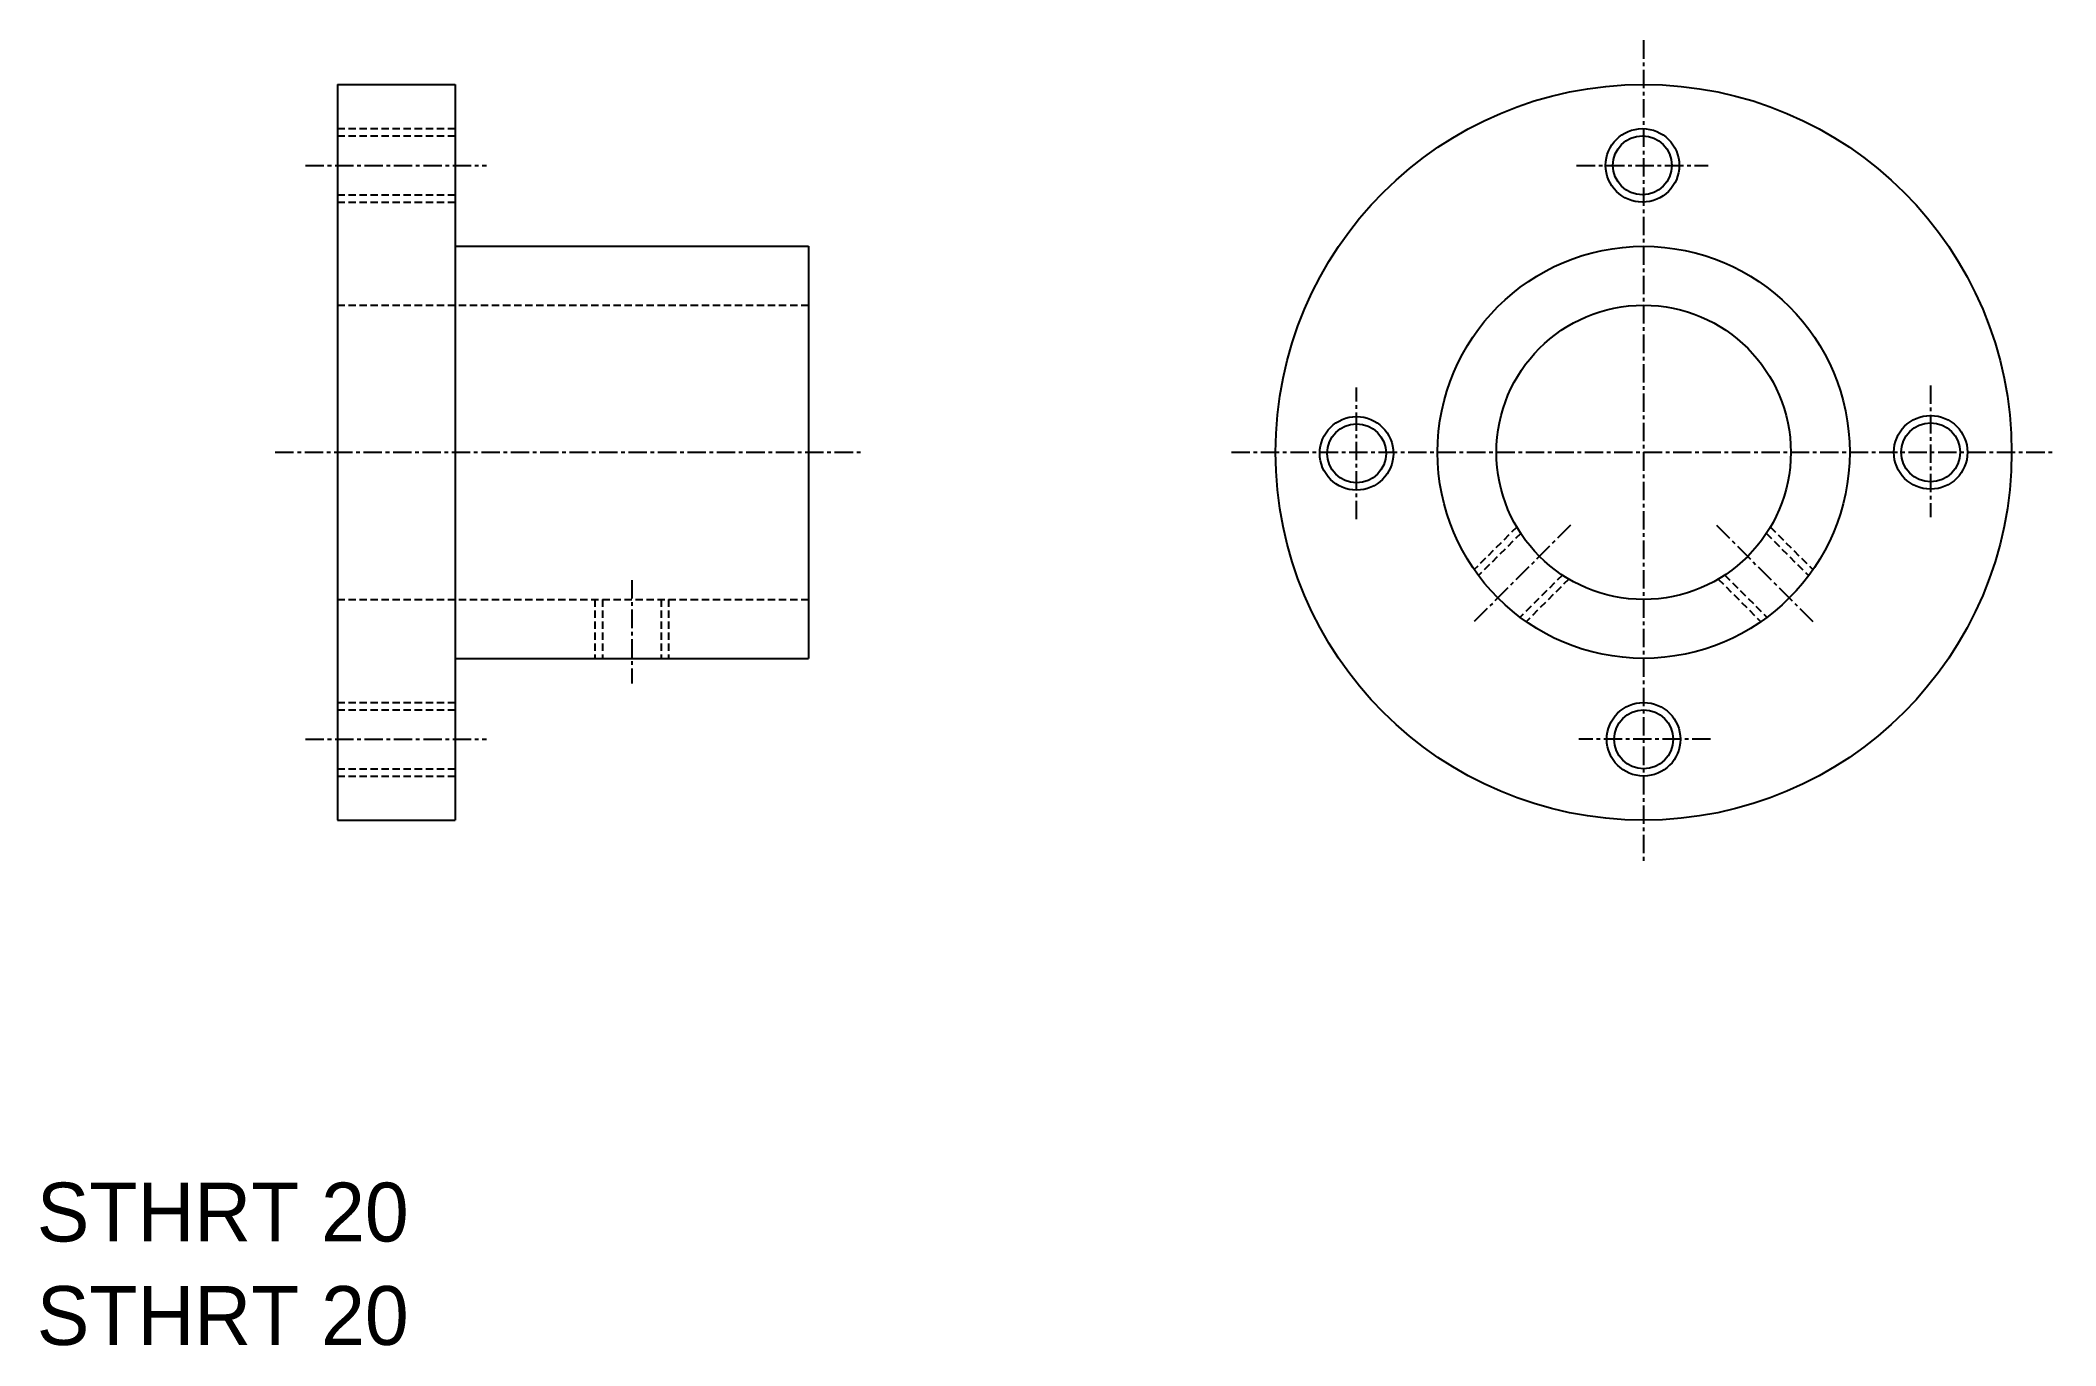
# Model space of a CAD drawing. Extents: x 1250 to 1387, y -1044 to -955.
import ezdxf

# ---------------------------------------------------------------- set-up
doc = ezdxf.new("R2010")
doc.units = 0
doc.linetypes.add('CENTER', pattern=[2, 1.25, -0.25, 0.25, -0.25])
doc.linetypes.add('DASHED', pattern=[0.75, 0.5, -0.25])
doc.layers.get('0').update_dxf_attribs({"linetype": 'CONTINUOUS'})
doc.layers.add('CENTER', color=1, linetype='CENTER')

msp = doc.modelspace()

# ---------------------------------------------------------------- linework, layer by layer
at = {"color": 7, "linetype": 'CONTINUOUS'}
for p, q in [((1269.83, -958.33), (1269.83, -1008.33)), ((1269.83, -958.33), (1277.83, -958.33)), ((1277.83, -958.33), (1277.83, -1008.33)), ((1277.83, -969.33), (1301.83, -969.33)), ((1301.83, -969.33), (1301.83, -997.33)), ((1269.83, -970.83), (1269.83, -970.83)), ((1269.83, -983.33), (1269.83, -983.33)), ((1277.83, -997.33), (1301.83, -997.33)), ((1269.83, -1008.33), (1277.83, -1008.33))]:
    msp.add_line(p, q, dxfattribs=at)
at = {"color": 3, "linetype": 'DASHED'}
for p, q in [((1269.83, -961.33), (1277.83, -961.33)), ((1269.83, -961.83), (1277.83, -961.83)), ((1269.83, -965.83), (1277.83, -965.83)), ((1269.83, -966.33), (1277.83, -966.33)), ((1269.83, -973.33), (1301.83, -973.33)), ((1349.95, -988.41), (1347.06, -991.3)), ((1367.18, -988.41), (1370.07, -991.3)), ((1350.22, -988.84), (1347.35, -991.71)), ((1366.91, -988.84), (1369.78, -991.71)), ((1353.05, -991.67), (1350.18, -994.54)), ((1353.49, -991.94), (1350.59, -994.84)), ((1363.64, -991.94), (1366.54, -994.84)), ((1364.08, -991.67), (1366.95, -994.54)), ((1269.83, -993.33), (1301.83, -993.33)), ((1287.33, -993.33), (1287.33, -997.33)), ((1287.83, -993.33), (1287.83, -997.33)), ((1291.83, -993.33), (1291.83, -997.33)), ((1292.33, -993.33), (1292.33, -997.33)), ((1269.83, -1000.33), (1277.83, -1000.33)), ((1269.83, -1000.83), (1277.83, -1000.83)), ((1269.83, -1004.83), (1277.83, -1004.83)), ((1269.83, -1005.33), (1277.83, -1005.33))]:
    msp.add_line(p, q, dxfattribs=at)
at = {"color": 7, "linetype": 'CONTINUOUS'}
for centre, radius in [((1358.57, -983.33), 25), ((1358.49, -963.83), 2), ((1358.57, -983.33), 14), ((1358.57, -983.33), 10), ((1339.07, -983.4), 2), ((1378.07, -983.33), 2), ((1358.57, -1002.83), 2)]:
    msp.add_circle(centre, radius, dxfattribs=at)
at = {"color": 3, "linetype": 'CONTINUOUS'}
for centre in [(1358.49, -963.83), (1339.07, -983.4), (1378.07, -983.33), (1358.57, -1002.83)]:
    msp.add_circle(centre, 2.5, dxfattribs=at)
at = {"layer": 'CENTER', "color": 1, "linetype": 'CENTER'}
for p, q in [((1358.57, -955.33), (1358.57, -1011.33)), ((1267.67, -963.83), (1279.97, -963.83)), ((1354.02, -963.83), (1362.96, -963.83)), ((1339.07, -987.87), (1339.07, -978.93)), ((1378.07, -978.79), (1378.07, -987.73)), ((1265.61, -983.33), (1305.57, -983.33)), ((1330.57, -983.33), (1386.57, -983.33)), ((1353.6, -988.29), (1346.89, -995)), ((1363.53, -988.29), (1370.24, -995)), ((1289.83, -992.02), (1289.83, -999.05)), ((1267.67, -1002.83), (1279.97, -1002.83)), ((1363.11, -1002.83), (1354.17, -1002.83))]:
    msp.add_line(p, q, dxfattribs=at)

# ---------------------------------------------------------------- texts
at = {"color": 7, "linetype": 'CONTINUOUS'}
for p in [(1249.41, -1036.96), (1249.41, -1043.99)]:
    msp.add_text('STHRT 20', height=4, dxfattribs=at).set_placement(p)

doc.saveas('drawing.dxf')
